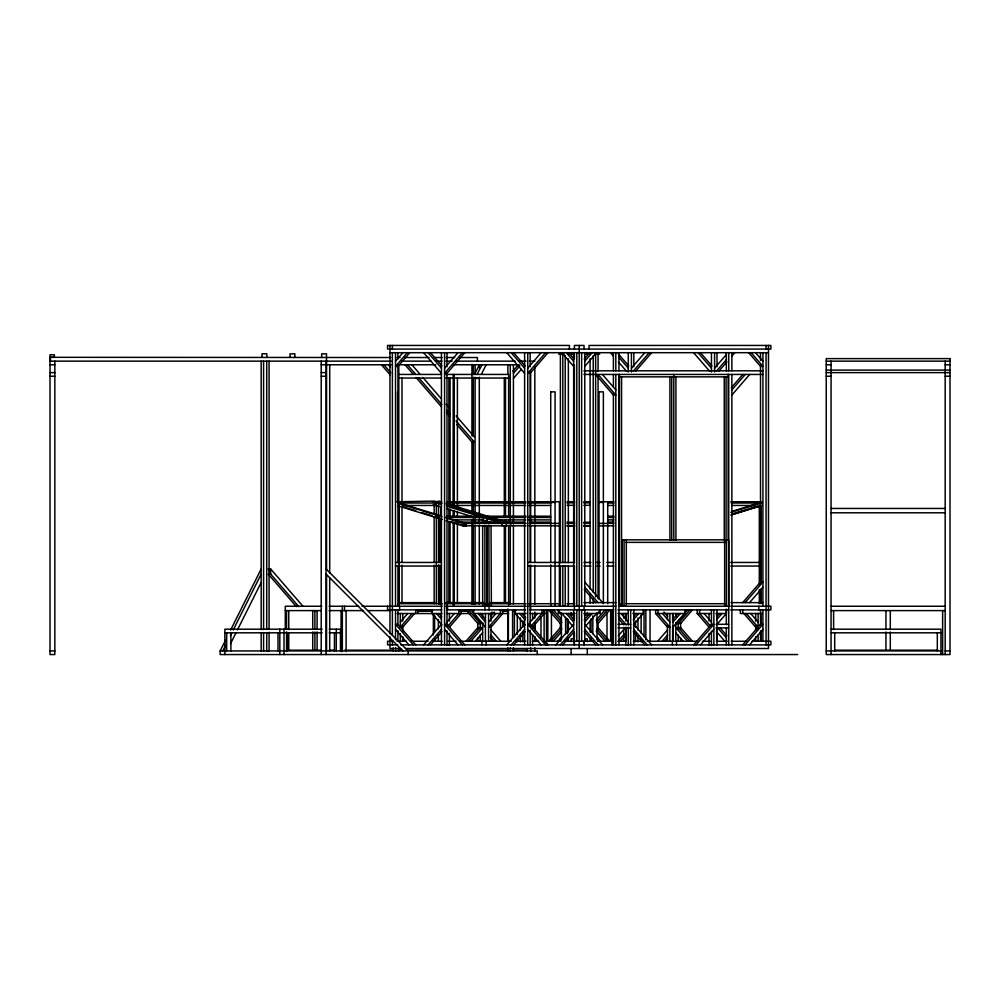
<?xml version="1.0" encoding="UTF-8"?>
<svg xmlns="http://www.w3.org/2000/svg" width="1000" height="1000" viewBox="0 0 1000 1000"><rect width="100%" height="100%" fill="white"/><g stroke="black" fill="none" stroke-linecap="round" stroke-linejoin="round"><path stroke-width="1.5" d="M50 360.95L50.012 354.775L54.363 354.775L54.363 357.312L50.012 357.312L390.725 357.525M326.488 361.087L326.5 353.825L321.662 353.825L321.662 357.45M326.562 570.05L326.562 361.15M397.55 391.863L397.55 502.425L441.475 516.013M399.137 603.713L399.137 505.875M438.975 565L438.975 603.987L441.875 603.987M438.975 562.038L438.975 518.2M761.112 603.713L761.112 589.712M761.112 581.925L761.137 505.662M501.863 525.812L502.238 523.387L447.163 506.35M506.163 525.812L506.538 523.387L446.312 504.75M510.462 525.812L510.838 523.387L446.213 503.387M463.675 526.175L464.237 523.725L466.413 523.725L465.85 526.175L463.675 526.175L446.062 520.725M463.325 526.1L464.062 523.675M797.675 654.55L220.125 654.55L220.125 650.925L225.75 639.812M230.613 630.087L261.175 568.962M222.75 650.925L225.55 645.337M230.438 635.55L231.838 632.762M233.225 629.963L261.175 574.087M230.425 643.938L236.012 632.762M237.413 629.963L261.163 582.463M475.112 373.312L479.387 364.775L479.3 367.887M477.163 374.338L481.95 364.775M481.35 374.338L486.125 364.775M395.513 361.238L402.9 352.7M407.337 352.7L395.513 366.362L397.925 366.362L409.762 352.7M444.575 368.162L457.962 352.7M462.4 352.7L444.575 373.288L446.987 373.288L464.812 352.7M512.863 371.175L518.4 364.775M513.425 373.312L519.9 365.838M513.425 378.438L521.312 369.325M527.75 368.162L541.138 352.7M545.575 352.7L527.75 373.288L530.163 373.288L547.987 352.7M584.2 359.1L589.75 352.7M584.775 361.238L592.163 352.7M584.775 366.362L596.6 352.7M400.337 622.038L407.738 613.5M412.175 613.5L400.337 627.15L402.75 627.15L414.588 613.5M631.413 368.162L644.812 352.7M633.4 371L649.237 352.7M635.812 371L651.663 352.7M423.6 644.887L441.438 624.3M446.987 622.038L454.375 613.5M428.038 644.887L441.438 629.425M430.45 644.887L441.938 631.625M447.975 626.013L458.812 613.5L458.812 609.875M449.4 627.15L461.225 613.5L461.225 609.875M465.988 641.263L477.825 627.6L482.65 627.6L470.825 641.263M490.2 614.138L492.05 612.013M468.4 641.263L480.238 627.6M490.775 616.275L494.462 612.013M488.575 622.038L495.962 613.5M475.25 641.263L482.65 632.725M714.587 368.162L726.062 354.913M716.575 371L726.475 359.562M718.988 371L726.912 361.85M731.862 356.125L734.837 352.7M506.775 644.887L524.612 624.3M731.375 387.688L742.862 374.438M530.163 622.038L537.55 613.5M511.213 644.887L524.612 629.425M731.875 389.9L745.275 374.438M513.625 644.887L525.112 631.625M531.15 626.013L541.987 613.5L541.987 609.875M731.875 395.025L749.712 374.438M532.575 627.15L544.4 613.5L544.4 609.875M548.55 641.263L560.375 627.6M550.962 641.263L561.812 628.737M553.375 641.263L561.263 632.163M557.812 641.263L561.512 637M555.837 644.887L573.663 624.3M560.275 644.887L573.663 629.425M584.2 619.9L589.75 613.5M562.688 644.887L574.163 631.625M584.775 622.038L592.163 613.5M585.75 626.013L596.6 613.5M596.925 614.138L600.625 609.875M596.188 620.112L605.062 609.875M596.625 622.388L607.475 609.875M598.05 623.538L609.888 609.875M633.625 616.7L636.388 613.5M618.375 635.737L624.312 628.875M633.263 619.9L638.812 613.5M618.713 640.462L624.45 633.837M633.387 624.875L643.238 613.5L643.238 609.875M620.163 641.575L624.95 636.05M672.438 619.9L677.975 613.5M673 622.038L680.4 613.5M657.688 641.263L667.537 629.875M687.613 609.875L675.788 623.538L680.612 623.538L692.45 609.875M673 627.15L684.825 613.5L684.825 609.875M662.125 641.263L667.663 634.862M678.2 623.538L690.037 609.875M664.538 641.263L667.312 638.062M716.8 616.7L719.562 613.5M693.625 644.887L711.45 624.3L713.863 624.3L696.038 644.887M716.438 619.9L721.988 613.5M716.562 624.875L726.413 613.5L726.413 609.875M700.475 644.887L713.863 629.425M742.675 602.625L760.512 582.038L762.925 582.038L745.1 602.625M749.538 602.625L762.925 587.163M742.675 644.887L760.512 624.3L762.925 624.3L745.1 644.887M749.538 644.887L762.925 629.425M731.637 511.463L761.7 502.163M730.875 512.375L762.175 502.688M732.212 513.913L760.088 505.288M731.45 514.825L760.788 505.75M730.875 515.037L762.163 505.35M396.9 501.737L434.562 501.125L441.912 503.387M436.575 501.737L438.862 501.125L441.8 502.025M389.963 352.7L768.475 352.7M558.725 354.15L564.163 354.15M568.275 354.15L574.038 354.15M584.412 354.15L590.163 354.15M594.275 354.15L599.712 354.15M396.962 357.525L400.087 357.525M404.062 357.525L429.038 357.525M434.425 357.525L442.225 357.525M446.2 357.525L454.712 357.525M460.25 357.525L477.413 357.525L477.413 361.15M391.262 361.15L50.012 361.15L50.012 654.55L54.837 654.55L54.837 361.15M401.475 361.15L431.125 361.15M435.812 361.15L442.05 361.15M445.875 361.15L452.125 361.15M456.1 361.15L515.163 361.15M519.237 361.15L526.013 361.15M529.45 361.15L534.837 361.15M826.237 361.15L950 361.15M50.012 364.775L54.837 364.775M321.213 364.775L326.05 364.775M326.562 364.775L391.262 364.775M398.35 364.775L435.812 364.775M452.975 364.775L519.237 364.775M826.237 364.775L831.075 364.775M945.175 364.775L950 364.775M826.237 370.087L950 370.087M583.9 370.812L762.925 370.812M50.012 372.625L54.837 372.625M321.213 372.625L326.05 372.625M826.237 372.625L950 372.625M398.85 374.438L441.138 374.438M445.8 374.438L508.638 374.438L508.638 516.85M583.9 374.438L762.925 374.438M50.012 376.238L54.837 376.238M321.213 376.238L326.05 376.238M826.237 376.238L831.075 376.238M945.175 376.238L950 376.238M619.475 376.85L728.162 376.85M398.85 378.05L441.138 378.05M445.8 378.05L508.638 378.05M475.112 378.438L479.3 378.438M447.062 501.737L525.962 501.737M529.062 501.737L559.412 501.737L559.412 606.25M567.038 501.737L574.65 501.737M583.787 501.737L589.875 501.737M613.9 501.737L599.025 501.737L599.025 599.1M730.775 501.737L761.538 501.737M567.038 502.863L574.65 502.863M583.787 502.863L589.875 502.863M399.513 503.025L436.438 503.025L436.062 505.45L403.425 505.45M446.575 503.025L525.85 503.025M528.962 503.025L550.725 503.025M607.712 503.025L613.925 503.025M731.237 503.025L758.925 503.025M449.325 505.45L525.763 505.45M528.888 505.45L550.725 505.45M567.038 505.312L574.65 505.312M583.787 505.312L589.875 505.312M607.712 505.45L613.95 505.45M731.7 505.45L755.013 505.45M830.888 508.45L945.362 508.45M830.888 512.8L945.362 512.8M446.7 516.2L479 516.2M487.6 516.2L526.087 516.2M529.175 516.2L550.725 516.2M607.712 516.2L613.875 516.2M446.238 517.487L483.162 517.487L482.788 519.9L453.263 519.9M491.75 517.487L525.9 517.487M529 517.487L550.725 517.487M607.712 517.487L613.925 517.487M497.625 519.9L525.737 519.9M528.862 519.9L550.725 519.9M607.712 519.9L613.962 519.9M461.175 522.1L498.088 522.1M506.688 522.1L524.913 522.1M529.462 522.1L550.725 522.1M607.712 522.1L613.787 522.1M567.038 522.263L574.65 522.263M583.787 522.263L589.875 522.263M465.325 523.387L526.175 523.387M529.25 523.387L559.412 523.387M567.038 523.387L574.65 523.387M583.787 523.387L589.875 523.387M599.025 523.387L613.85 523.387M525.95 525.812L464.95 525.812L460.8 524.525M529.05 525.812L555.075 525.837M567.038 525.837L574.65 525.837M583.787 525.837L589.875 525.837M603.362 525.837L613.9 525.812M555.075 525.925L559.412 525.925M567.038 525.925L574.65 525.925M583.787 525.925L589.875 525.925M599.025 525.925L603.362 525.925M621.562 539.837L728.662 539.837L728.662 606.25M626.025 542.375L726.462 542.375M395.513 562.45L441.438 562.45M527.75 562.45L574.55 562.45M583.888 562.45L590.887 562.45M597.013 562.45L600.075 562.45M606.85 562.45L613.85 562.45M730.775 562.45L759.862 562.45M395.513 566.062L441.438 566.062M527.75 566.062L574.55 566.062M583.888 566.062L590.887 566.062M597.013 566.062L600.075 566.062M606.85 566.062L613.85 566.062M730.775 566.062L759.862 566.062M303.087 606.425L270.65 568.962L268.225 568.962L270.65 574.087L298.875 606.688M398.85 602.625L434.925 602.625M445.8 602.625L484.125 602.625M490 602.625L508.638 602.625M583.913 602.625L615.812 602.625M731.012 602.625L762.925 602.625M397.825 603.713L441.875 603.713M445.725 603.713L526.062 603.713M528.862 603.713L559.412 603.713M567.038 603.713L574.65 603.713M626.025 603.713L726.462 603.713M619.475 603.837L622.575 603.837M321.775 606.25L285.287 606.25L285.287 628.787M329.113 606.25L358.562 606.25M361.975 606.25L442.088 606.25M445.887 606.25L526.237 606.25M528.862 606.25L615.812 606.25M618.95 606.25L728.737 606.25M730.725 606.25L770.888 606.25L770.888 609.875L730.725 609.875M831.075 606.25L945.175 606.25M441.763 609.875L387.55 609.875L387.55 606.25M446.9 609.875L525.612 609.875M530.075 609.875L613.7 609.875M617.938 609.875L728.737 609.875M285.287 610.6L321.413 610.6M329.113 610.6L363.525 610.6M367.912 610.6L390.025 610.6M417.8 610.6L431.825 610.6M459.875 610.6L467.675 610.6M501.962 610.6L508.2 610.6M512.875 610.6L515.988 610.6M831.075 610.6L945.175 610.6M417.15 611.013L432.638 611.013M459.875 611.013L468.25 611.013M502.3 611.013L508.5 611.013M397.2 613.5L441.925 613.55M446.9 613.5L470.712 613.55M473.6 609.875L473.6 613.5L508.5 613.55M515.188 609.875L515.188 613.5L526.237 613.5M530.075 613.5L546.525 613.5M574.938 613.5L558.3 613.5L558.3 609.875M583.837 613.5L600.125 613.5L600.125 609.875M617.925 613.5L628.35 613.5M632.825 613.5L643.238 613.5M655.625 609.875L655.625 613.5L684.825 613.5M697.212 609.875L697.212 613.5L711.538 613.5M716 613.5L726.413 613.5M762.15 613.5L740.325 613.5L740.325 609.875M574.038 614.938L571.062 614.938L571.062 612.525M584.412 614.938L590.163 614.938M618 624.3L630.688 624.3M716.05 624.3L728.737 624.3M618 627.925L630.688 627.925M716.05 627.925L728.737 627.925M322.15 629.188L224.875 629.188L224.875 654.55M329.25 629.188L340.462 629.188L340.462 650.925M831.075 629.188L940.95 629.188L940.95 654.55M224.875 632.812L322.15 632.812M329.25 632.812L340.462 632.812M831.075 632.812L940.95 632.812M573.5 638.85L571.125 638.85L571.125 641.7M584.938 638.85L587.312 638.85L587.312 641.7M393.062 641.263L387.55 641.263L387.55 644.887L397.713 644.887M397.038 641.263L406.35 641.263M410.85 641.263L428.1 641.263M432.762 641.263L442.088 641.263M448.075 641.263L456.062 641.263M459.862 641.263L511.188 641.263M515.938 641.263L526.087 641.263M532.275 641.263L538.675 641.263M546 641.263L560.837 641.263M564.963 641.263L593.475 641.263M598.025 641.263L613.125 641.263M617.762 641.263L626.163 641.263L626.163 627.375M633.225 641.263L642.962 641.263M647.25 641.263L697.875 641.263M702.375 641.263L710.138 641.263M716.35 641.263L727.225 641.263M731.188 641.263L746.725 641.263M752.075 641.263L770.888 641.263L770.888 644.887L400.825 644.887M400.988 648.512L389.963 648.512L389.963 636.775M405.475 648.512L768.475 648.512L768.475 345.45M286.562 650.2L321.463 650.2M329.25 650.2L334.837 650.2M344.837 650.2L393.15 650.2M397.825 650.2L402.212 650.2M406.887 650.2L508.488 650.2M512.863 650.2L526.888 650.2M835.163 650.2L937.962 650.2M50.012 650.925L54.837 650.925M220.125 650.925L537.25 650.925L537.25 654.55M826.237 650.925L940.95 650.925M945.175 650.925L950 650.925M438.975 518.538L441.875 519.212M432.275 501.737L441.2 504.5M433.288 504.588L440.825 506.925M446.788 508.762L472.088 516.6M481.025 519.362L491.45 522.587M445.875 517.375L466.413 523.725M397.738 503.15L441.962 516.825M446.375 518.2L464.237 523.725M402.75 506.65L415.962 510.737M421.825 512.55L432.1 515.737M435.037 516.638L439.438 518M451.175 521.638L461.45 524.812M397.65 505.75L441.938 519.475M326.05 568.962L408.013 650.925M326.05 574.087L402.887 650.925M755.525 352.7L762.925 361.238M751.1 352.7L762.925 366.362L760.512 366.362L748.675 352.7M700.475 352.7L711.95 365.95M698.062 352.7L711.45 368.162M693.625 352.7L709.475 371M618.25 353.8L628.775 365.95M618.713 357.113L628.275 368.162M610.45 352.7L613.425 356.125M618.375 361.85L626.3 371M602.425 374.438L615.812 389.9M597.987 374.438L615.812 395.025L613.4 395.025L595.575 374.438M568.688 352.7L574.237 359.1M566.275 352.7L573.663 361.238M561.838 352.7L573.663 366.362M750.7 613.5L758.1 622.038M746.263 613.5L758.1 627.15L755.675 627.15L743.85 613.5M513.625 352.7L525.112 365.95M511.213 352.7L524.612 368.162M506.775 352.7L524.612 373.288M719.975 627.725L726.912 635.737M717.562 627.725L726.475 638.025M704.062 613.5L711.45 622.038M716.5 631.625L725.113 641.575M710.462 626.013L699.625 613.5L699.625 609.875M697.212 613.5L709.038 627.15M692.45 641.263L680.612 627.6L675.788 627.6L687.613 641.263M678.2 627.6L690.037 641.263M663.962 612.013L667.663 616.275M662.475 613.5L669.862 622.038M675.788 632.725L683.188 641.263M430.45 352.7L441.938 365.95M655.625 613.5L667.45 627.15L669.862 627.15L658.037 613.5L658.037 609.875M428.038 352.7L441.438 368.162M423.6 352.7L441.438 373.288M411.763 364.637L419.825 373.963M422.85 377.45L441 398.4M446.037 404.225L449.062 407.725M456.125 415.863L474.263 436.825M633.825 624.3L651.663 644.887M407.337 364.663L415.45 374.025M418.488 377.537L441.812 404.475M446.887 410.325L449.925 413.837M456.012 420.863L474.263 441.938M620.887 613.5L628.275 622.038M404.925 364.663L413.038 374.025M416.075 377.537L441.425 406.812M446.5 412.663L449.538 416.175M456.637 424.375L472.863 443.113M633.825 629.425L647.225 644.887M633.325 631.625L644.812 644.887M618.413 615.775L626.3 624.875M618.962 619.188L623.888 624.875M584.775 582.038L602.6 602.625M584.775 587.163L598.162 602.625M584.263 589.375L595.75 602.625M388.288 364.775L390.138 366.912M383.85 364.775L390.75 372.738M381.438 364.775L390.3 375.012M598.05 627.6L609.888 641.263M596.625 628.737L607.475 641.263M596.188 631.025L605.062 641.263M596.925 637L600.625 641.263M584.775 624.3L602.6 644.887M584.775 629.425L598.162 644.887M568.688 613.5L574.237 619.9M584.263 631.625L595.75 644.887M566.275 613.5L573.663 622.038M561.838 613.5L572.675 626.013M557.812 609.875L561.512 614.138M553.375 609.875L561.263 618.975M550.962 609.875L561.812 622.388M548.55 609.875L560.375 623.538M522.05 613.5L525.737 617.762M547.987 644.887L530.163 624.3L527.75 624.3L545.575 644.887M519.625 613.5L525.175 619.9M515.188 613.5L525.05 624.875M527.75 629.425L541.138 644.887M480.462 613.5L485.075 618.825M478.038 613.5L485.438 622.038M490.9 629.875L500.75 641.263M470.825 609.875L482.65 623.538L477.825 623.538L465.988 609.875M473.6 613.5L485.438 627.15M490.775 634.862L496.312 641.263M468.4 609.875L480.238 623.538M490.2 637L493.9 641.263M438.875 613.5L441.637 616.7M464.812 644.887L446.987 624.3L444.575 624.3L462.4 644.887M436.45 613.5L441.075 618.825M441.875 624.875L432.013 613.5L432.013 609.875M444.575 629.425L457.962 644.887M415.75 644.887L397.925 624.3L395.513 624.3L413.338 644.887M395.513 629.425L408.9 644.887M296.462 606.688L268.225 574.087L270.65 574.087L270.65 568.962M491.05 526.013L491.375 606.25M488.862 525.087L489.1 609.875M486.65 519.788L486.662 522.9M486.675 526L487.013 603.713M945.175 361.15L945.175 654.55M942.638 610.6L942.638 654.55M937.325 632.812L937.325 650.925M890.3 610.6L890.3 628.875M890.3 631.925L890.3 650.2M885.95 610.6L885.95 628.875M885.95 631.925L885.95 650.2M834.7 632.812L834.7 650.925M833.612 610.6L833.612 629.612M831.075 361.15L831.075 654.55M766.062 345.45L766.062 349.075M766.062 352.7L766.062 644.887M762.925 352.7L762.925 606.25M762.925 609.875L762.925 641.263M761.237 613.5L761.237 624.288M761.237 632.013L761.237 641.263M760.512 352.7L760.512 360.475M760.512 365.138L760.512 582.913M760.512 589.138L760.512 603.138M760.512 609.875L760.512 624.825M760.512 630.8L760.512 641.263M759.3 505.538L759.3 585.075M759.3 589.738L759.3 603.713M758.812 606.25L758.812 609.875M758.1 613.5L758.1 628.925M758.1 635.087L758.1 641.263M755.675 613.5L755.675 621.213M755.675 625.837L755.675 630.462M755.675 636.638L755.675 641.263M742.738 609.875L742.738 613.5M731.875 352.7L731.875 370.812M731.875 374.438L731.875 644.887M728.737 352.7L728.737 370.812M728.737 374.438L728.737 644.887M728.162 374.438L728.162 540.087M726.462 539.837L726.462 606.25M726.325 352.7L726.325 370.812M726.325 609.138L726.325 624.675M726.325 627.788L726.325 644.887M726.075 376.85L726.075 540.087M724.663 539.837L724.663 606.25M724.262 376.85L724.262 540.087M717 352.7L717 366.763M717 609.875L717 644.887M716.675 612.863L716.675 615.85M716.675 627.812L716.675 641.263M714.587 352.7L714.587 372M713.863 609.875L713.863 644.887M711.45 352.7L711.45 372M711.45 609.875L711.45 625.875M711.45 631.188L711.45 645.462M709.038 613.5L709.038 621.1M709.038 633.288L709.038 645.462M680.612 622.75L680.612 628.925M680.612 638.175L680.612 641.263M678.2 622.75L678.2 628.925M678.2 635.087L678.2 641.263M676.525 641.263L676.525 644.887M675.913 376.85L675.913 540.087M675.788 613.5L675.788 616.575M675.788 622.75L675.788 641.263M673.812 374.438L673.812 540.087M673 613.5L673 641.263M672.65 613.5L672.65 619.663M672.65 625.837L672.65 641.263M672.337 641.263L672.337 644.887M671.725 376.85L671.725 540.087M669.912 376.85L669.912 540.087M669.862 613.5L669.862 641.263M667.45 613.5L667.45 619.663M667.45 625.837L667.45 641.263M650.037 609.875L650.037 641.263M645.85 609.875L645.85 639.775M644.038 609.875L644.038 636.775M641.125 614.987L641.125 632.925M641.125 638.913L641.125 641.9M637.987 617.975L637.987 629.938M637.987 635.913L637.987 641.9M635.575 620.962L635.575 626.95M635.575 632.925L635.575 641.9M633.825 352.7L633.825 366.763M633.825 609.875L633.825 644.887M631.413 352.7L631.413 372M630.688 609.875L630.688 644.887M628.275 352.7L628.275 372M628.275 609.875L628.275 625.1M628.275 627.2L628.275 645.462M626.3 539.837L626.3 606.25M626.163 613.5L626.163 619.663M625.862 613.5L625.862 621.1M625.862 627.2L625.862 645.462M624.1 539.837L624.1 606.25M623.737 613.5L623.737 618.125M623.737 627.375L623.737 641.263M622.288 539.837L622.288 606.25M621.562 376.85L621.562 606.25M619.475 374.438L619.475 606.25M618.95 352.7L618.95 370.812M618.95 374.438L618.95 644.887M615.812 352.7L615.812 370.812M615.812 374.438L615.812 644.887M613.4 352.7L613.4 370.812M613.4 374.438L613.4 386.863M613.4 393.088L613.4 644.887M611.912 609.875L611.912 644.887M610.625 609.875L610.625 641.263M607.712 501.737L607.712 603.713M607 612.863L607 639.775M603.362 501.737L603.362 603.713M598.05 354.15L598.05 371.262M598.05 375.938L598.05 598.475M598.062 622.688L598.062 628.875M598.062 638.162L598.062 641.263M597.013 612.863L597.013 639.775M595.638 354.15L595.638 596.912M593.225 355.7L593.225 592.25M593.225 598.475L593.225 603.138M592.837 615.85L592.837 633.787M591.025 618.837L591.025 632.3M591.025 638.275L591.025 641.263M590.087 358.812L590.087 589.138M590.087 593.8L590.087 603.138M590.087 621.138L590.087 631.975M590.087 638.162L590.087 641.263M589.038 349.075L589.038 345.45L770.888 345.45L770.888 349.075L387.55 349.075L387.55 345.45L569.4 345.45L569.4 349.075M587.375 612.525L587.375 614.938M587.312 648.838L587.312 654.55M584.775 352.7L584.775 606.25M584.775 609.875L584.775 641.263M584.188 641.263L584.188 644.887M584.05 349.075L584.05 345.45L574.388 345.45L574.388 349.075M584.05 606.25L584.05 609.875M584.05 641.263L584.05 644.887M581.638 352.7L581.638 606.25M581.638 609.875L581.638 641.263M579.212 345.45L579.212 648.512M576.8 352.7L576.8 606.25M576.8 609.875L576.8 641.263M574.388 354.15L574.388 358.812M574.388 365.037L574.388 562.675M574.388 565.788L574.388 609.875M574.388 612.712L574.388 619.663M574.388 631.975L574.388 644.887M574.25 641.263L574.25 644.887M573.663 352.7L573.663 606.25M573.663 609.875L573.663 641.263M571.125 648.838L571.125 654.55M568.35 358.812L568.35 562.675M568.35 565.788L568.35 606.25M568.35 619.587L568.35 631.975M568.35 638.162L568.35 641.263M567.413 618.837L567.413 633.787M567.413 638.275L567.413 641.263M565.6 617.35L565.6 633.787M565.212 355.7L565.212 562.675M565.212 565.788L565.212 606.25M562.8 354.15L562.8 562.675M562.8 565.788L562.8 606.25M561.425 612.863L561.425 639.775M560.388 354.15L560.388 562.675M560.388 565.788L560.388 606.25M560.375 622.688L560.375 628.875M560.375 638.162L560.375 641.263M555.075 501.737L555.075 606.25M551.438 611.362L551.438 639.775M550.725 501.737L550.725 562.225M550.725 564.837L550.725 606.25M547.812 609.875L547.812 641.263M546.525 609.875L546.525 644.887M544.113 609.875L544.113 641.9M540.975 616.487L540.975 637.413M534.837 366.325L534.837 521.85M534.837 524.95L534.837 562.275M534.837 565.388L534.837 604.263M534.837 612.05L534.837 616.712M534.837 622.925L534.837 630.7M534.837 636.925L534.837 641.587M534.837 647.812L534.837 650.925M534.688 613.5L534.688 618.125M534.688 622.75L534.688 630.462M534.688 636.638L534.688 641.263M532.575 613.5L532.575 619.587M532.575 625.675L532.575 628.713M532.575 634.812L532.575 645.462M530.662 370.988L530.662 521.85M530.662 524.95L530.662 562.275M530.662 565.388L530.662 604.263M530.688 606.25L530.688 609.875M530.662 647.812L530.662 651.513M530.163 352.7L530.163 366.763M530.163 373.013L530.163 562.075M530.163 565.2L530.163 626.138M530.163 630.237L530.163 645.462M527.75 352.7L527.75 644.887M526.888 648.487L526.888 651.513M524.612 352.7L524.612 644.887M522.863 620.962L522.863 626.95M522.863 632.925L522.863 641.9M520.45 617.975L520.45 629.938M520.45 635.913L520.45 641.9M517.312 614.987L517.312 634.425M517.312 638.913L517.312 641.9M514.4 609.875L514.4 636.775M513.425 364.775L513.425 521.85M513.425 524.95L513.425 604.263M513.425 647.812L513.425 650.925M512.587 609.875L512.587 638.275M510.288 364.775L510.288 521.85M510.288 524.95L510.288 604.263M510.288 647.812L510.288 650.925M508.638 519.975L508.638 523.088M508.638 526.213L508.638 605.037M508.4 609.875L508.4 641.263M507.875 364.775L507.875 374.1M507.875 608.938L507.875 641.587M507.875 647.812L507.875 650.925M505.5 378.05L505.5 516.85M505.5 519.975L505.5 523.088M505.5 526.213L505.5 602.625M504.3 378.05L504.3 516.85M504.3 526.213L504.3 602.625M502.812 609.875L502.812 613.5L490.988 627.15L488.575 627.15L500.4 613.5L500.4 609.875M490.988 613.5L490.988 621.213M490.988 625.837L490.988 641.263M488.575 613.5L488.575 641.263M487.025 519.9L487.025 523.013M487.025 526.112L487.025 606.25M486.1 641.263L486.1 644.887M485.438 613.5L485.438 641.263M484.862 525.2L484.913 609.875M482.663 519.9L482.663 523M482.663 526.112L482.688 606.25M482.65 613.5L482.65 618.125M482.65 622.75L482.65 641.263M481.912 641.263L481.912 644.887M480.238 622.75L480.238 628.925M480.238 635.087L480.238 641.263M479.3 377.212L479.3 514.062M479.3 518.737L479.3 521.85M479.3 524.95L479.3 604.263M477.825 622.75L477.825 628.925M477.825 638.175L477.825 641.263M475.112 364.775L475.112 374.1M475.112 377.212L475.112 512.513M475.112 518.737L475.112 521.85M475.112 524.95L475.112 604.263M473.312 364.775L473.312 374.1M473.312 377.212L473.312 436.312M473.312 440.975L473.312 512.513M473.312 518.737L473.312 521.85M473.312 524.95L473.312 604.263M471.938 364.263L471.938 435.925M471.938 442.163L471.938 512.263M471.938 520.062L471.938 604.188M457.4 378.05L457.4 507.5M457.4 512.175L457.4 516.85M457.4 519.975L457.4 602.625M454.263 374.438L454.263 505.938M454.263 510.613L454.263 516.85M454.263 523.088L454.263 605.037M453.225 374.438L453.062 505.938M453.225 510.613L453.062 516.85M453.225 523.088L453.225 605.037M450.087 378.05L450.087 502.812M450.087 509.05L450.087 516.85M450.087 521.538L450.087 602.625M449.4 613.5L449.4 621.1M449.4 633.288L449.4 645.462M448.875 378.05L448.875 502.812M448.875 509.05L448.875 516.85M448.875 521.538L448.875 602.625M447.512 606.25L447.512 609.875M446.987 352.7L446.987 366.763M446.987 373.013L446.987 626.138M446.987 630.825L446.987 645.462M444.575 352.7L444.575 644.887M441.438 352.7L441.438 644.887M440.788 519.125L440.788 562.188M440.788 565.262L440.788 603.713M440.7 507.1L440.7 516.45M438.5 504.862L438.525 562.025M438.5 565.1L438.525 603.713M438.375 619.738L438.375 628.875M438.375 634.963L438.375 641.062M436.35 505.6L436.35 603.713M434.613 615.163L434.613 631.925M434.613 638.013L434.613 641.062M434.15 504.925L434.15 514.188M434.15 517.275L434.15 562.038M434.15 565.125L434.15 603.713M433.35 613.638L433.35 634.963M418.113 609.875L418.113 613.5M415.7 609.875L415.7 613.5M408.15 650.925L408.15 654.55M402.75 613.5L402.75 621.213M402.75 625.837L402.75 632.013M402.75 636.638L402.75 641.263M401.987 378.05L401.987 502.812M401.987 505.938L401.987 562.075M401.987 565.2L401.987 602.625M400.337 613.5L400.337 627.375M400.337 633.55L400.337 641.263M399.625 606.25L399.625 609.875M398.812 364.775L398.812 562.275M398.85 565.2L398.85 605.037M398.812 647.812L398.812 650.925M397.925 352.7L397.925 358.925M397.925 365.138L397.925 562.7M397.925 565.8L397.925 606.25M397.925 609.875L397.925 624.825M397.925 630.8L397.925 641.263M395.675 647.812L395.675 650.925M395.513 352.7L395.513 606.25M395.513 609.875L395.513 639.775M393.263 647.812L393.263 650.925M392.375 345.45L392.375 349.075M392.375 352.7L392.375 635.288M392.375 641.263L392.375 644.887M389.963 345.45L389.963 633.787M346.1 610.6L346.1 651.513M344.538 606.25L344.538 610.6M342.337 606.25L342.337 651.513M341.075 610.6L341.075 651.513M336.275 629.188L336.275 650.925M334.462 632.812L334.462 650.925M329.7 364.775L329.7 573.162M329.7 577.825L329.7 650.925M326.562 574.725L326.562 650.925M326.05 361.15L326.05 654.55M321.213 361.15L321.213 654.55M317.1 610.6L317.1 628.875M317.1 631.925L317.1 650.2M314.9 610.6L314.9 628.875M314.9 631.925L314.9 650.2M312.725 610.6L312.725 628.875M312.725 631.925L312.725 650.2M294.862 357.425L294.862 353.8L290.038 353.8L290.038 357.425M288.75 610.925L288.75 629.612M288.75 632.737L288.75 649.875M287.337 632.812L287.337 650.925M286.562 610.6L286.562 628.787M286.562 631.812L286.562 651.513M284 629.188L284 654.55M279.812 629.188L279.812 654.55M278 632.812L278 650.925M269.075 361.15L269.075 629.113M269.075 632.225L269.075 650.925M266.85 357.413L266.85 353.787L262.025 353.787L262.025 357.413M266.725 361.15L266.725 629.575M266.725 632.7L266.725 651.425M263.587 361.15L263.587 629.575M263.587 632.7L263.587 651.425M261.175 361.15L261.175 629.575M261.175 632.7L261.175 651.425M230.875 632.812L230.875 650.925M226.688 632.812L226.688 650.925M50.475 357.525L50.475 361.15M550.725 391.863L550.725 502.425L555.075 502.425L555.075 391.863L550.725 391.863M599.025 391.863L599.025 502.425L603.362 502.425L603.362 391.863L599.025 391.863M950 358.612L826.237 358.612L826.237 654.55L950 654.55L950 358.612"/></g></svg>
